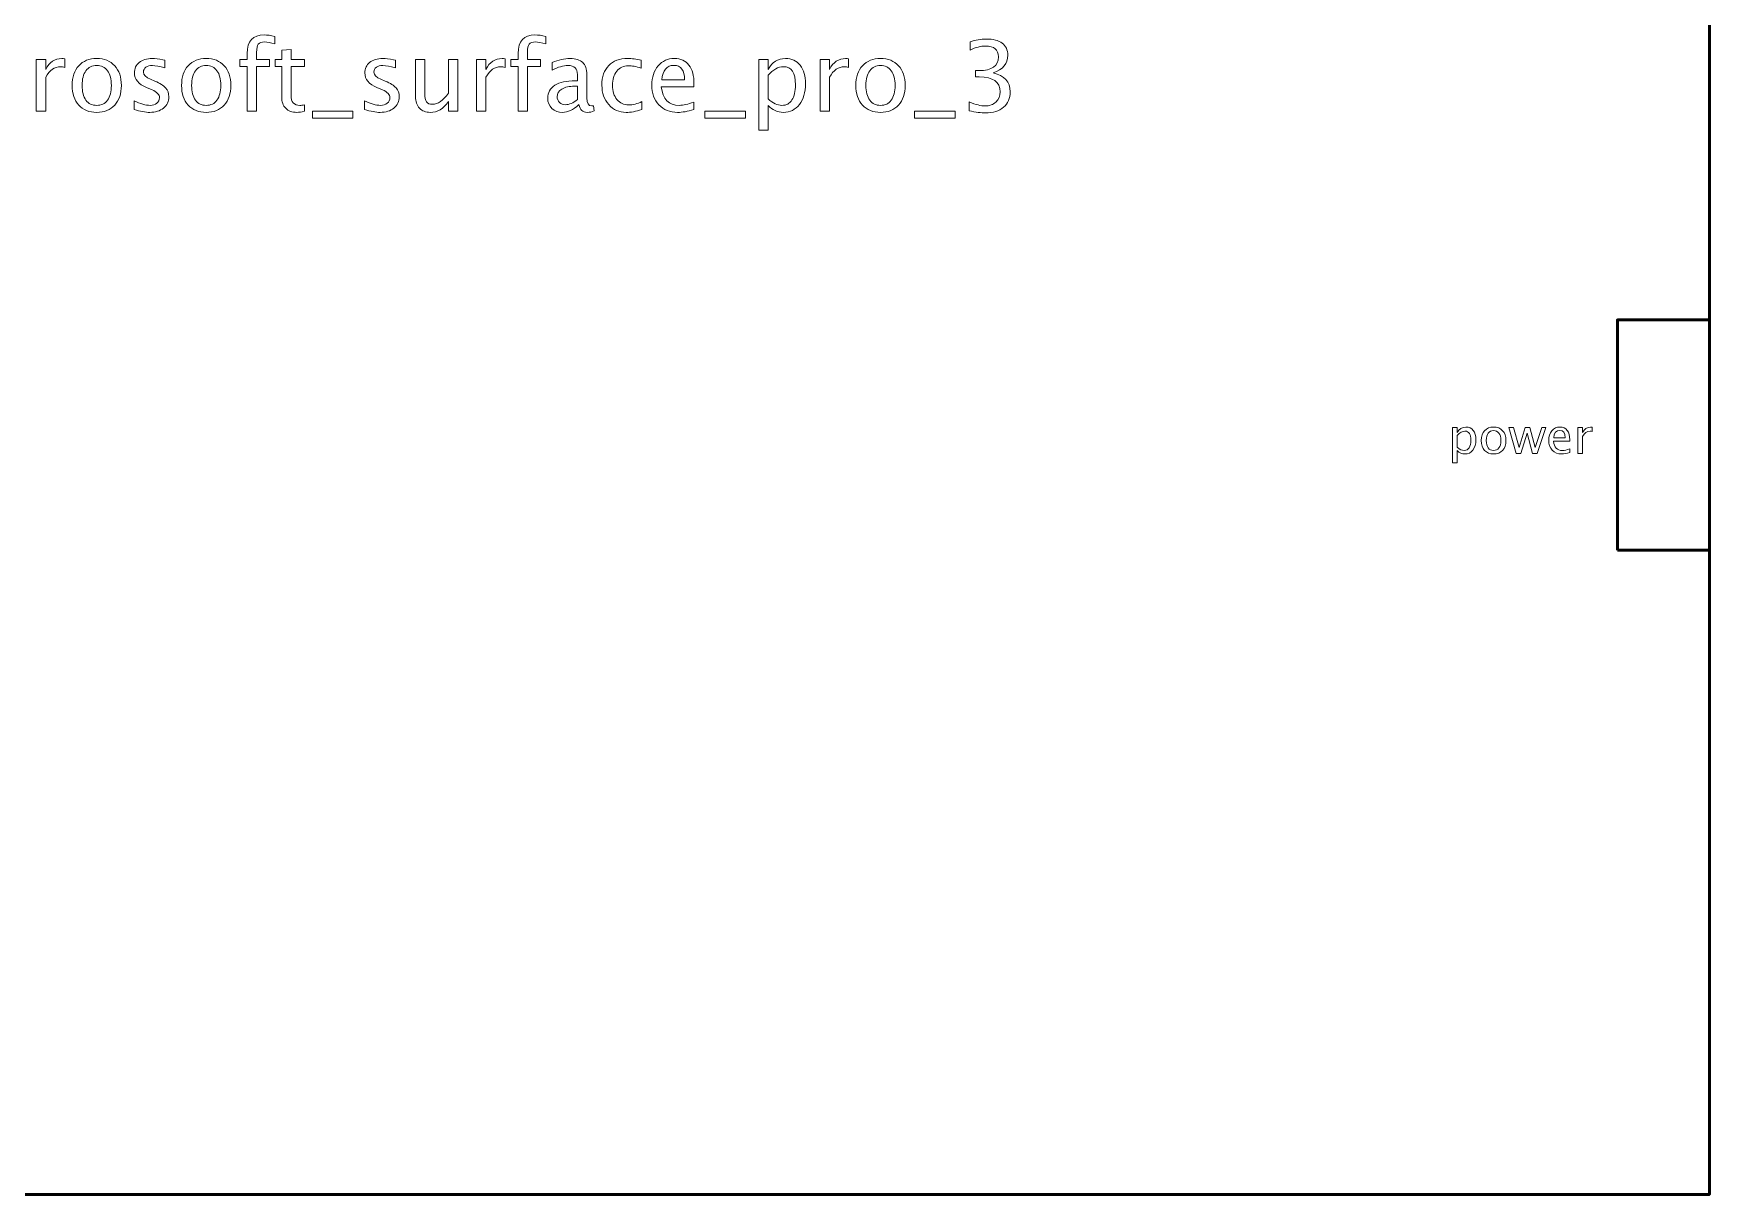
# Model space of a CAD drawing. Header units: centimetres. Extents: x -69 to 69, y -115 to 104.
# Drawn here: x 45.03 to 59.6, y -25.05 to -14.96 of the extents above; entities that cross this region are included whole.
import ezdxf

# ---------------------------------------------------------------- set-up
doc = ezdxf.new("R2010")
doc.units = ezdxf.units.CM
doc.header["$MEASUREMENT"] = 0
doc.layers.add('Layer 1', color=7, linetype='Continuous')

msp = doc.modelspace()

# ---------------------------------------------------------------- linework, layer by layer
at = {"layer": 'Layer 1', "color": 30, "lineweight": 53}
for points in [[(30.4, -25.05), (59.6, -25.05), (59.6, -4.95), (30.4, -4.95), (30.4, -25.05)], [(58.8, -19.45), (59.6, -19.45), (59.6, -17.45), (58.8, -17.45), (58.8, -19.45)]]:
    msp.add_lwpolyline(points, close=True, dxfattribs=at)
at = {"layer": 'Layer 1', "color": 30, "lineweight": 9}
for points, knots in [([(46.88893, -15.63724), (46.88893, -15.63724), (46.88893, -15.24947), (46.88893, -15.24947), (46.88893, -15.24947), (46.88893, -15.24947), (46.82529, -15.24947), (46.82529, -15.24947), (46.82529, -15.24947), (46.82529, -15.24947), (46.82529, -15.1885), (46.82529, -15.1885), (46.82529, -15.1885), (46.82529, -15.1885), (46.88893, -15.1885), (46.88893, -15.1885), (46.88893, -15.1885), (46.88893, -15.1885), (46.88893, -15.13474), (46.88893, -15.13474), (46.88893, -15.13474), (46.88893, -15.02778), (46.93776, -14.9743), (47.0354, -14.9743), (47.0354, -14.9743), (47.06278, -14.9743), (47.09382, -14.97881), (47.12854, -14.98784), (47.12854, -14.98784), (47.12854, -14.98784), (47.12854, -15.05304), (47.12854, -15.05304), (47.12854, -15.05304), (47.09171, -15.04118), (47.06222, -15.03526), (47.04006, -15.03526), (47.04006, -15.03526), (47.01311, -15.03526), (46.99476, -15.04161), (46.98503, -15.05445), (46.98503, -15.05445), (46.97515, -15.06729), (46.97021, -15.09114), (46.97021, -15.12599), (46.97021, -15.12599), (46.97021, -15.12599), (46.97021, -15.1885), (46.97021, -15.1885), (46.97021, -15.1885), (46.97021, -15.1885), (47.08296, -15.1885), (47.08296, -15.1885), (47.08296, -15.1885), (47.08296, -15.1885), (47.08296, -15.24947), (47.08296, -15.24947), (47.08296, -15.24947), (47.08296, -15.24947), (46.97021, -15.24947), (46.97021, -15.24947), (46.97021, -15.24947), (46.97021, -15.24947), (46.97021, -15.63724), (46.97021, -15.63724), (46.97021, -15.63724), (46.97021, -15.63724), (46.88893, -15.63724), (46.88893, -15.63724)], [0, 0, 0, 0, 0.05555556, 0.05555556, 0.05555556, 0.05555556, 0.11111111, 0.11111111, 0.11111111, 0.11111111, 0.16666667, 0.16666667, 0.16666667, 0.16666667, 0.22222222, 0.22222222, 0.22222222, 0.22222222, 0.27777778, 0.27777778, 0.27777778, 0.27777778, 0.33333333, 0.33333333, 0.33333333, 0.33333333, 0.38888889, 0.38888889, 0.38888889, 0.38888889, 0.44444444, 0.44444444, 0.44444444, 0.44444444, 0.5, 0.5, 0.5, 0.5, 0.55555556, 0.55555556, 0.55555556, 0.55555556, 0.61111111, 0.61111111, 0.61111111, 0.61111111, 0.66666667, 0.66666667, 0.66666667, 0.66666667, 0.72222222, 0.72222222, 0.72222222, 0.72222222, 0.77777778, 0.77777778, 0.77777778, 0.77777778, 0.83333333, 0.83333333, 0.83333333, 0.83333333, 0.88888889, 0.88888889, 0.88888889, 0.88888889, 1, 1, 1, 1]), ([(49.2438, -15.63724), (49.2438, -15.63724), (49.2438, -15.24947), (49.2438, -15.24947), (49.2438, -15.24947), (49.2438, -15.24947), (49.18016, -15.24947), (49.18016, -15.24947), (49.18016, -15.24947), (49.18016, -15.24947), (49.18016, -15.1885), (49.18016, -15.1885), (49.18016, -15.1885), (49.18016, -15.1885), (49.2438, -15.1885), (49.2438, -15.1885), (49.2438, -15.1885), (49.2438, -15.1885), (49.2438, -15.13474), (49.2438, -15.13474), (49.2438, -15.13474), (49.2438, -15.02778), (49.29263, -14.9743), (49.39027, -14.9743), (49.39027, -14.9743), (49.41765, -14.9743), (49.44869, -14.97881), (49.48341, -14.98784), (49.48341, -14.98784), (49.48341, -14.98784), (49.48341, -15.05304), (49.48341, -15.05304), (49.48341, -15.05304), (49.44658, -15.04118), (49.41709, -15.03526), (49.39493, -15.03526), (49.39493, -15.03526), (49.36798, -15.03526), (49.34963, -15.04161), (49.3399, -15.05445), (49.3399, -15.05445), (49.33002, -15.06729), (49.32508, -15.09114), (49.32508, -15.12599), (49.32508, -15.12599), (49.32508, -15.12599), (49.32508, -15.1885), (49.32508, -15.1885), (49.32508, -15.1885), (49.32508, -15.1885), (49.43783, -15.1885), (49.43783, -15.1885), (49.43783, -15.1885), (49.43783, -15.1885), (49.43783, -15.24947), (49.43783, -15.24947), (49.43783, -15.24947), (49.43783, -15.24947), (49.32508, -15.24947), (49.32508, -15.24947), (49.32508, -15.24947), (49.32508, -15.24947), (49.32508, -15.63724), (49.32508, -15.63724), (49.32508, -15.63724), (49.32508, -15.63724), (49.2438, -15.63724), (49.2438, -15.63724)], [0, 0, 0, 0, 0.05555556, 0.05555556, 0.05555556, 0.05555556, 0.11111111, 0.11111111, 0.11111111, 0.11111111, 0.16666667, 0.16666667, 0.16666667, 0.16666667, 0.22222222, 0.22222222, 0.22222222, 0.22222222, 0.27777778, 0.27777778, 0.27777778, 0.27777778, 0.33333333, 0.33333333, 0.33333333, 0.33333333, 0.38888889, 0.38888889, 0.38888889, 0.38888889, 0.44444444, 0.44444444, 0.44444444, 0.44444444, 0.5, 0.5, 0.5, 0.5, 0.55555556, 0.55555556, 0.55555556, 0.55555556, 0.61111111, 0.61111111, 0.61111111, 0.61111111, 0.66666667, 0.66666667, 0.66666667, 0.66666667, 0.72222222, 0.72222222, 0.72222222, 0.72222222, 0.77777778, 0.77777778, 0.77777778, 0.77777778, 0.83333333, 0.83333333, 0.83333333, 0.83333333, 0.88888889, 0.88888889, 0.88888889, 0.88888889, 1, 1, 1, 1]), ([(47.38564, -15.6371), (47.36052, -15.64401), (47.33865, -15.6474), (47.32017, -15.6474), (47.32017, -15.6474), (47.27868, -15.6474), (47.24636, -15.63555), (47.22322, -15.61184), (47.22322, -15.61184), (47.19994, -15.58813), (47.18837, -15.55525), (47.18837, -15.51306), (47.18837, -15.51306), (47.18837, -15.51306), (47.18837, -15.24947), (47.18837, -15.24947), (47.18837, -15.24947), (47.18837, -15.24947), (47.1322, -15.24947), (47.1322, -15.24947), (47.1322, -15.24947), (47.1322, -15.24947), (47.1322, -15.1885), (47.1322, -15.1885), (47.1322, -15.1885), (47.1322, -15.1885), (47.18837, -15.1885), (47.18837, -15.1885), (47.18837, -15.1885), (47.18837, -15.1885), (47.18837, -15.10737), (47.18837, -15.10737), (47.18837, -15.10737), (47.18837, -15.10737), (47.26965, -15.0996), (47.26965, -15.0996), (47.26965, -15.0996), (47.26965, -15.0996), (47.26965, -15.1885), (47.26965, -15.1885), (47.26965, -15.1885), (47.26965, -15.1885), (47.38733, -15.1885), (47.38733, -15.1885), (47.38733, -15.1885), (47.38733, -15.1885), (47.38733, -15.24947), (47.38733, -15.24947), (47.38733, -15.24947), (47.38733, -15.24947), (47.26965, -15.24947), (47.26965, -15.24947), (47.26965, -15.24947), (47.26965, -15.24947), (47.26965, -15.49839), (47.26965, -15.49839), (47.26965, -15.49839), (47.26965, -15.55709), (47.29519, -15.58644), (47.34613, -15.58644), (47.34613, -15.58644), (47.357, -15.58644), (47.37012, -15.58461), (47.38564, -15.58108), (47.38564, -15.58108), (47.38564, -15.58108), (47.38564, -15.6371), (47.38564, -15.6371)], [0, 0, 0, 0, 0.05555556, 0.05555556, 0.05555556, 0.05555556, 0.11111111, 0.11111111, 0.11111111, 0.11111111, 0.16666667, 0.16666667, 0.16666667, 0.16666667, 0.22222222, 0.22222222, 0.22222222, 0.22222222, 0.27777778, 0.27777778, 0.27777778, 0.27777778, 0.33333333, 0.33333333, 0.33333333, 0.33333333, 0.38888889, 0.38888889, 0.38888889, 0.38888889, 0.44444444, 0.44444444, 0.44444444, 0.44444444, 0.5, 0.5, 0.5, 0.5, 0.55555556, 0.55555556, 0.55555556, 0.55555556, 0.61111111, 0.61111111, 0.61111111, 0.61111111, 0.66666667, 0.66666667, 0.66666667, 0.66666667, 0.72222222, 0.72222222, 0.72222222, 0.72222222, 0.77777778, 0.77777778, 0.77777778, 0.77777778, 0.83333333, 0.83333333, 0.83333333, 0.83333333, 0.88888889, 0.88888889, 0.88888889, 0.88888889, 1, 1, 1, 1]), ([(53.1639, -15.63301), (53.1639, -15.63301), (53.1639, -15.55681), (53.1639, -15.55681), (53.1639, -15.55681), (53.22204, -15.57995), (53.26762, -15.59152), (53.30106, -15.59152), (53.30106, -15.59152), (53.34043, -15.59152), (53.37218, -15.58023), (53.39659, -15.55751), (53.39659, -15.55751), (53.42101, -15.53479), (53.43314, -15.50516), (53.43314, -15.46875), (53.43314, -15.46875), (53.43314, -15.38239), (53.37303, -15.33921), (53.2528, -15.33921), (53.2528, -15.33921), (53.2528, -15.33921), (53.22063, -15.33921), (53.22063, -15.33921), (53.22063, -15.33921), (53.22063, -15.33921), (53.22063, -15.2846), (53.22063, -15.2846), (53.22063, -15.2846), (53.22063, -15.2846), (53.24913, -15.28418), (53.24913, -15.28418), (53.24913, -15.28418), (53.36216, -15.28418), (53.41875, -15.24439), (53.41875, -15.16466), (53.41875, -15.16466), (53.41875, -15.10214), (53.38121, -15.07082), (53.30628, -15.07082), (53.30628, -15.07082), (53.26607, -15.07082), (53.22147, -15.08239), (53.17237, -15.10553), (53.17237, -15.10553), (53.17237, -15.10553), (53.17237, -15.03441), (53.17237, -15.03441), (53.17237, -15.03441), (53.22049, -15.01804), (53.26691, -15.00986), (53.3115, -15.00986), (53.3115, -15.00986), (53.37218, -15.00986), (53.41889, -15.02199), (53.45134, -15.04626), (53.45134, -15.04626), (53.4838, -15.07039), (53.50003, -15.10553), (53.50003, -15.15153), (53.50003, -15.15153), (53.50003, -15.22336), (53.45755, -15.27458), (53.37246, -15.30506), (53.37246, -15.30506), (53.4711, -15.32806), (53.52035, -15.38211), (53.52035, -15.46748), (53.52035, -15.46748), (53.52035, -15.52506), (53.5013, -15.57035), (53.46334, -15.60323), (53.46334, -15.60323), (53.42538, -15.63611), (53.37317, -15.65248), (53.30685, -15.65248), (53.30685, -15.65248), (53.26903, -15.65248), (53.22147, -15.64599), (53.1639, -15.63301)], [0, 0, 0, 0, 0.04761905, 0.04761905, 0.04761905, 0.04761905, 0.0952381, 0.0952381, 0.0952381, 0.0952381, 0.14285714, 0.14285714, 0.14285714, 0.14285714, 0.19047619, 0.19047619, 0.19047619, 0.19047619, 0.23809524, 0.23809524, 0.23809524, 0.23809524, 0.28571429, 0.28571429, 0.28571429, 0.28571429, 0.33333333, 0.33333333, 0.33333333, 0.33333333, 0.38095238, 0.38095238, 0.38095238, 0.38095238, 0.42857143, 0.42857143, 0.42857143, 0.42857143, 0.47619048, 0.47619048, 0.47619048, 0.47619048, 0.52380952, 0.52380952, 0.52380952, 0.52380952, 0.57142857, 0.57142857, 0.57142857, 0.57142857, 0.61904762, 0.61904762, 0.61904762, 0.61904762, 0.66666667, 0.66666667, 0.66666667, 0.66666667, 0.71428571, 0.71428571, 0.71428571, 0.71428571, 0.76190476, 0.76190476, 0.76190476, 0.76190476, 0.80952381, 0.80952381, 0.80952381, 0.80952381, 0.85714286, 0.85714286, 0.85714286, 0.85714286, 0.9047619, 0.9047619, 0.9047619, 0.9047619, 1, 1, 1, 1]), ([(45.05532, -15.63724), (45.05532, -15.63724), (45.05532, -15.1885), (45.05532, -15.1885), (45.05532, -15.1885), (45.05532, -15.1885), (45.1366, -15.1885), (45.1366, -15.1885), (45.1366, -15.1885), (45.1366, -15.1885), (45.1366, -15.27331), (45.1366, -15.27331), (45.1366, -15.27331), (45.16892, -15.21052), (45.21576, -15.17919), (45.27729, -15.17919), (45.27729, -15.17919), (45.28561, -15.17919), (45.29436, -15.1799), (45.30339, -15.18131), (45.30339, -15.18131), (45.30339, -15.18131), (45.30339, -15.25737), (45.30339, -15.25737), (45.30339, -15.25737), (45.28928, -15.25271), (45.27687, -15.25031), (45.26614, -15.25031), (45.26614, -15.25031), (45.21449, -15.25031), (45.17131, -15.28079), (45.1366, -15.34189), (45.1366, -15.34189), (45.1366, -15.34189), (45.1366, -15.63724), (45.1366, -15.63724), (45.1366, -15.63724), (45.1366, -15.63724), (45.05532, -15.63724), (45.05532, -15.63724)], [0, 0, 0, 0, 0.09090909, 0.09090909, 0.09090909, 0.09090909, 0.18181818, 0.18181818, 0.18181818, 0.18181818, 0.27272727, 0.27272727, 0.27272727, 0.27272727, 0.36363636, 0.36363636, 0.36363636, 0.36363636, 0.45454545, 0.45454545, 0.45454545, 0.45454545, 0.54545455, 0.54545455, 0.54545455, 0.54545455, 0.63636364, 0.63636364, 0.63636364, 0.63636364, 0.72727273, 0.72727273, 0.72727273, 0.72727273, 0.81818182, 0.81818182, 0.81818182, 0.81818182, 1, 1, 1, 1]), ([(45.5804, -15.6474), (45.5145, -15.6474), (45.46229, -15.62637), (45.4239, -15.58432), (45.4239, -15.58432), (45.38538, -15.54227), (45.36619, -15.48512), (45.36619, -15.41301), (45.36619, -15.41301), (45.36619, -15.34105), (45.38538, -15.28404), (45.4239, -15.24213), (45.4239, -15.24213), (45.46229, -15.20022), (45.5145, -15.17919), (45.5804, -15.17919), (45.5804, -15.17919), (45.6463, -15.17919), (45.69851, -15.20022), (45.73689, -15.24213), (45.73689, -15.24213), (45.77541, -15.28404), (45.79461, -15.34105), (45.79461, -15.41301), (45.79461, -15.41301), (45.79461, -15.48512), (45.77541, -15.54227), (45.73689, -15.58432), (45.73689, -15.58432), (45.69851, -15.62637), (45.6463, -15.6474), (45.5804, -15.6474)], [0, 0, 0, 0, 0.11111111, 0.11111111, 0.11111111, 0.11111111, 0.22222222, 0.22222222, 0.22222222, 0.22222222, 0.33333333, 0.33333333, 0.33333333, 0.33333333, 0.44444444, 0.44444444, 0.44444444, 0.44444444, 0.55555556, 0.55555556, 0.55555556, 0.55555556, 0.66666667, 0.66666667, 0.66666667, 0.66666667, 0.77777778, 0.77777778, 0.77777778, 0.77777778, 1, 1, 1, 1]), ([(45.58026, -15.58644), (45.62047, -15.58644), (45.6518, -15.57134), (45.6741, -15.541), (45.6741, -15.541), (45.69625, -15.5108), (45.7074, -15.46805), (45.7074, -15.41301), (45.7074, -15.41301), (45.7074, -15.35812), (45.69625, -15.31551), (45.6741, -15.28531), (45.6741, -15.28531), (45.6518, -15.25525), (45.62047, -15.24015), (45.58026, -15.24015), (45.58026, -15.24015), (45.5399, -15.24015), (45.50857, -15.25525), (45.48656, -15.28531), (45.48656, -15.28531), (45.4644, -15.31551), (45.4534, -15.35812), (45.4534, -15.41301), (45.4534, -15.41301), (45.4534, -15.46805), (45.4644, -15.5108), (45.48656, -15.541), (45.48656, -15.541), (45.50857, -15.57134), (45.5399, -15.58644), (45.58026, -15.58644)], [0, 0, 0, 0, 0.11111111, 0.11111111, 0.11111111, 0.11111111, 0.22222222, 0.22222222, 0.22222222, 0.22222222, 0.33333333, 0.33333333, 0.33333333, 0.33333333, 0.44444444, 0.44444444, 0.44444444, 0.44444444, 0.55555556, 0.55555556, 0.55555556, 0.55555556, 0.66666667, 0.66666667, 0.66666667, 0.66666667, 0.77777778, 0.77777778, 0.77777778, 0.77777778, 1, 1, 1, 1]), ([(45.9058, -15.62115), (45.9058, -15.62115), (45.9058, -15.54665), (45.9058, -15.54665), (45.9058, -15.54665), (45.959, -15.57318), (46.00515, -15.58644), (46.04452, -15.58644), (46.04452, -15.58644), (46.06794, -15.58644), (46.08741, -15.58009), (46.1028, -15.56739), (46.1028, -15.56739), (46.11818, -15.55483), (46.12594, -15.53903), (46.12594, -15.51998), (46.12594, -15.51998), (46.12594, -15.49218), (46.10435, -15.46918), (46.06117, -15.45097), (46.06117, -15.45097), (46.06117, -15.45097), (46.01361, -15.43079), (46.01361, -15.43079), (46.01361, -15.43079), (45.94348, -15.40172), (45.90834, -15.35967), (45.90834, -15.30506), (45.90834, -15.30506), (45.90834, -15.26598), (45.92217, -15.23521), (45.94983, -15.21278), (45.94983, -15.21278), (45.97749, -15.19034), (46.01545, -15.17919), (46.06357, -15.17919), (46.06357, -15.17919), (46.08854, -15.17919), (46.11959, -15.18258), (46.15642, -15.18949), (46.15642, -15.18949), (46.15642, -15.18949), (46.17335, -15.19274), (46.17335, -15.19274), (46.17335, -15.19274), (46.17335, -15.19274), (46.17335, -15.26047), (46.17335, -15.26047), (46.17335, -15.26047), (46.12805, -15.24693), (46.09193, -15.24015), (46.06498, -15.24015), (46.06498, -15.24015), (46.04127, -15.24015), (46.0225, -15.24537), (46.00825, -15.25567), (46.00825, -15.25567), (45.99414, -15.26598), (45.98708, -15.2798), (45.98708, -15.29716), (45.98708, -15.29716), (45.98708, -15.32157), (46.00684, -15.34232), (46.04649, -15.35911), (46.04649, -15.35911), (46.04649, -15.35911), (46.08558, -15.37562), (46.08558, -15.37562), (46.08558, -15.37562), (46.12989, -15.39425), (46.16122, -15.414), (46.17956, -15.43474), (46.17956, -15.43474), (46.19805, -15.45549), (46.20722, -15.48145), (46.20722, -15.5125), (46.20722, -15.5125), (46.20722, -15.55187), (46.1917, -15.58418), (46.16051, -15.60944), (46.16051, -15.60944), (46.12947, -15.6347), (46.08967, -15.6474), (46.04127, -15.6474), (46.04127, -15.6474), (46.00402, -15.6474), (45.959, -15.63865), (45.9058, -15.62115)], [0, 0, 0, 0, 0.04347826, 0.04347826, 0.04347826, 0.04347826, 0.08695652, 0.08695652, 0.08695652, 0.08695652, 0.13043478, 0.13043478, 0.13043478, 0.13043478, 0.17391304, 0.17391304, 0.17391304, 0.17391304, 0.2173913, 0.2173913, 0.2173913, 0.2173913, 0.26086957, 0.26086957, 0.26086957, 0.26086957, 0.30434783, 0.30434783, 0.30434783, 0.30434783, 0.34782609, 0.34782609, 0.34782609, 0.34782609, 0.39130435, 0.39130435, 0.39130435, 0.39130435, 0.43478261, 0.43478261, 0.43478261, 0.43478261, 0.47826087, 0.47826087, 0.47826087, 0.47826087, 0.52173913, 0.52173913, 0.52173913, 0.52173913, 0.56521739, 0.56521739, 0.56521739, 0.56521739, 0.60869565, 0.60869565, 0.60869565, 0.60869565, 0.65217391, 0.65217391, 0.65217391, 0.65217391, 0.69565217, 0.69565217, 0.69565217, 0.69565217, 0.73913043, 0.73913043, 0.73913043, 0.73913043, 0.7826087, 0.7826087, 0.7826087, 0.7826087, 0.82608696, 0.82608696, 0.82608696, 0.82608696, 0.86956522, 0.86956522, 0.86956522, 0.86956522, 0.91304348, 0.91304348, 0.91304348, 0.91304348, 1, 1, 1, 1]), ([(46.5322, -15.6474), (46.4663, -15.6474), (46.41409, -15.62637), (46.3757, -15.58432), (46.3757, -15.58432), (46.33718, -15.54227), (46.31799, -15.48512), (46.31799, -15.41301), (46.31799, -15.41301), (46.31799, -15.34105), (46.33718, -15.28404), (46.3757, -15.24213), (46.3757, -15.24213), (46.41409, -15.20022), (46.4663, -15.17919), (46.5322, -15.17919), (46.5322, -15.17919), (46.5981, -15.17919), (46.65031, -15.20022), (46.68869, -15.24213), (46.68869, -15.24213), (46.72721, -15.28404), (46.74641, -15.34105), (46.74641, -15.41301), (46.74641, -15.41301), (46.74641, -15.48512), (46.72721, -15.54227), (46.68869, -15.58432), (46.68869, -15.58432), (46.65031, -15.62637), (46.5981, -15.6474), (46.5322, -15.6474)], [0, 0, 0, 0, 0.11111111, 0.11111111, 0.11111111, 0.11111111, 0.22222222, 0.22222222, 0.22222222, 0.22222222, 0.33333333, 0.33333333, 0.33333333, 0.33333333, 0.44444444, 0.44444444, 0.44444444, 0.44444444, 0.55555556, 0.55555556, 0.55555556, 0.55555556, 0.66666667, 0.66666667, 0.66666667, 0.66666667, 0.77777778, 0.77777778, 0.77777778, 0.77777778, 1, 1, 1, 1]), ([(46.53206, -15.58644), (46.57227, -15.58644), (46.6036, -15.57134), (46.6259, -15.541), (46.6259, -15.541), (46.64805, -15.5108), (46.6592, -15.46805), (46.6592, -15.41301), (46.6592, -15.41301), (46.6592, -15.35812), (46.64805, -15.31551), (46.6259, -15.28531), (46.6259, -15.28531), (46.6036, -15.25525), (46.57227, -15.24015), (46.53206, -15.24015), (46.53206, -15.24015), (46.4917, -15.24015), (46.46037, -15.25525), (46.43836, -15.28531), (46.43836, -15.28531), (46.4162, -15.31551), (46.4052, -15.35812), (46.4052, -15.41301), (46.4052, -15.41301), (46.4052, -15.46805), (46.4162, -15.5108), (46.43836, -15.541), (46.43836, -15.541), (46.46037, -15.57134), (46.4917, -15.58644), (46.53206, -15.58644)], [0, 0, 0, 0, 0.11111111, 0.11111111, 0.11111111, 0.11111111, 0.22222222, 0.22222222, 0.22222222, 0.22222222, 0.33333333, 0.33333333, 0.33333333, 0.33333333, 0.44444444, 0.44444444, 0.44444444, 0.44444444, 0.55555556, 0.55555556, 0.55555556, 0.55555556, 0.66666667, 0.66666667, 0.66666667, 0.66666667, 0.77777778, 0.77777778, 0.77777778, 0.77777778, 1, 1, 1, 1]), ([(47.90888, -15.62115), (47.90888, -15.62115), (47.90888, -15.54665), (47.90888, -15.54665), (47.90888, -15.54665), (47.96208, -15.57318), (48.00823, -15.58644), (48.0476, -15.58644), (48.0476, -15.58644), (48.07102, -15.58644), (48.09049, -15.58009), (48.10588, -15.56739), (48.10588, -15.56739), (48.12126, -15.55483), (48.12902, -15.53903), (48.12902, -15.51998), (48.12902, -15.51998), (48.12902, -15.49218), (48.10743, -15.46918), (48.06425, -15.45097), (48.06425, -15.45097), (48.06425, -15.45097), (48.01669, -15.43079), (48.01669, -15.43079), (48.01669, -15.43079), (47.94656, -15.40172), (47.91142, -15.35967), (47.91142, -15.30506), (47.91142, -15.30506), (47.91142, -15.26598), (47.92525, -15.23521), (47.95291, -15.21278), (47.95291, -15.21278), (47.98057, -15.19034), (48.01853, -15.17919), (48.06665, -15.17919), (48.06665, -15.17919), (48.09162, -15.17919), (48.12267, -15.18258), (48.1595, -15.18949), (48.1595, -15.18949), (48.1595, -15.18949), (48.17643, -15.19274), (48.17643, -15.19274), (48.17643, -15.19274), (48.17643, -15.19274), (48.17643, -15.26047), (48.17643, -15.26047), (48.17643, -15.26047), (48.13113, -15.24693), (48.09501, -15.24015), (48.06806, -15.24015), (48.06806, -15.24015), (48.04435, -15.24015), (48.02558, -15.24537), (48.01133, -15.25567), (48.01133, -15.25567), (47.99722, -15.26598), (47.99016, -15.2798), (47.99016, -15.29716), (47.99016, -15.29716), (47.99016, -15.32157), (48.00992, -15.34232), (48.04957, -15.35911), (48.04957, -15.35911), (48.04957, -15.35911), (48.08866, -15.37562), (48.08866, -15.37562), (48.08866, -15.37562), (48.13297, -15.39425), (48.1643, -15.414), (48.18264, -15.43474), (48.18264, -15.43474), (48.20113, -15.45549), (48.2103, -15.48145), (48.2103, -15.5125), (48.2103, -15.5125), (48.2103, -15.55187), (48.19478, -15.58418), (48.16359, -15.60944), (48.16359, -15.60944), (48.13255, -15.6347), (48.09275, -15.6474), (48.04435, -15.6474), (48.04435, -15.6474), (48.0071, -15.6474), (47.96208, -15.63865), (47.90888, -15.62115)], [0, 0, 0, 0, 0.04347826, 0.04347826, 0.04347826, 0.04347826, 0.08695652, 0.08695652, 0.08695652, 0.08695652, 0.13043478, 0.13043478, 0.13043478, 0.13043478, 0.17391304, 0.17391304, 0.17391304, 0.17391304, 0.2173913, 0.2173913, 0.2173913, 0.2173913, 0.26086957, 0.26086957, 0.26086957, 0.26086957, 0.30434783, 0.30434783, 0.30434783, 0.30434783, 0.34782609, 0.34782609, 0.34782609, 0.34782609, 0.39130435, 0.39130435, 0.39130435, 0.39130435, 0.43478261, 0.43478261, 0.43478261, 0.43478261, 0.47826087, 0.47826087, 0.47826087, 0.47826087, 0.52173913, 0.52173913, 0.52173913, 0.52173913, 0.56521739, 0.56521739, 0.56521739, 0.56521739, 0.60869565, 0.60869565, 0.60869565, 0.60869565, 0.65217391, 0.65217391, 0.65217391, 0.65217391, 0.69565217, 0.69565217, 0.69565217, 0.69565217, 0.73913043, 0.73913043, 0.73913043, 0.73913043, 0.7826087, 0.7826087, 0.7826087, 0.7826087, 0.82608696, 0.82608696, 0.82608696, 0.82608696, 0.86956522, 0.86956522, 0.86956522, 0.86956522, 0.91304348, 0.91304348, 0.91304348, 0.91304348, 1, 1, 1, 1]), ([(48.63772, -15.63724), (48.63772, -15.63724), (48.63772, -15.55286), (48.63772, -15.55286), (48.63772, -15.55286), (48.5944, -15.61593), (48.54177, -15.6474), (48.47996, -15.6474), (48.47996, -15.6474), (48.44073, -15.6474), (48.40955, -15.63512), (48.3864, -15.61043), (48.3864, -15.61043), (48.36312, -15.58573), (48.35155, -15.55257), (48.35155, -15.51066), (48.35155, -15.51066), (48.35155, -15.51066), (48.35155, -15.1885), (48.35155, -15.1885), (48.35155, -15.1885), (48.35155, -15.1885), (48.43283, -15.1885), (48.43283, -15.1885), (48.43283, -15.1885), (48.43283, -15.1885), (48.43283, -15.48413), (48.43283, -15.48413), (48.43283, -15.48413), (48.43283, -15.51786), (48.43777, -15.54171), (48.44751, -15.55582), (48.44751, -15.55582), (48.45738, -15.57007), (48.47375, -15.57713), (48.49675, -15.57713), (48.49675, -15.57713), (48.54643, -15.57713), (48.59356, -15.54453), (48.63772, -15.47919), (48.63772, -15.47919), (48.63772, -15.47919), (48.63772, -15.1885), (48.63772, -15.1885), (48.63772, -15.1885), (48.63772, -15.1885), (48.71901, -15.1885), (48.71901, -15.1885), (48.71901, -15.1885), (48.71901, -15.1885), (48.71901, -15.63724), (48.71901, -15.63724), (48.71901, -15.63724), (48.71901, -15.63724), (48.63772, -15.63724), (48.63772, -15.63724)], [0, 0, 0, 0, 0.06666667, 0.06666667, 0.06666667, 0.06666667, 0.13333333, 0.13333333, 0.13333333, 0.13333333, 0.2, 0.2, 0.2, 0.2, 0.26666667, 0.26666667, 0.26666667, 0.26666667, 0.33333333, 0.33333333, 0.33333333, 0.33333333, 0.4, 0.4, 0.4, 0.4, 0.46666667, 0.46666667, 0.46666667, 0.46666667, 0.53333333, 0.53333333, 0.53333333, 0.53333333, 0.6, 0.6, 0.6, 0.6, 0.66666667, 0.66666667, 0.66666667, 0.66666667, 0.73333333, 0.73333333, 0.73333333, 0.73333333, 0.8, 0.8, 0.8, 0.8, 0.86666667, 0.86666667, 0.86666667, 0.86666667, 1, 1, 1, 1]), ([(48.88213, -15.63724), (48.88213, -15.63724), (48.88213, -15.1885), (48.88213, -15.1885), (48.88213, -15.1885), (48.88213, -15.1885), (48.96341, -15.1885), (48.96341, -15.1885), (48.96341, -15.1885), (48.96341, -15.1885), (48.96341, -15.27331), (48.96341, -15.27331), (48.96341, -15.27331), (48.99573, -15.21052), (49.04257, -15.17919), (49.1041, -15.17919), (49.1041, -15.17919), (49.11242, -15.17919), (49.12117, -15.1799), (49.1302, -15.18131), (49.1302, -15.18131), (49.1302, -15.18131), (49.1302, -15.25737), (49.1302, -15.25737), (49.1302, -15.25737), (49.11609, -15.25271), (49.10368, -15.25031), (49.09295, -15.25031), (49.09295, -15.25031), (49.0413, -15.25031), (48.99812, -15.28079), (48.96341, -15.34189), (48.96341, -15.34189), (48.96341, -15.34189), (48.96341, -15.63724), (48.96341, -15.63724), (48.96341, -15.63724), (48.96341, -15.63724), (48.88213, -15.63724), (48.88213, -15.63724)], [0, 0, 0, 0, 0.09090909, 0.09090909, 0.09090909, 0.09090909, 0.18181818, 0.18181818, 0.18181818, 0.18181818, 0.27272727, 0.27272727, 0.27272727, 0.27272727, 0.36363636, 0.36363636, 0.36363636, 0.36363636, 0.45454545, 0.45454545, 0.45454545, 0.45454545, 0.54545455, 0.54545455, 0.54545455, 0.54545455, 0.63636364, 0.63636364, 0.63636364, 0.63636364, 0.72727273, 0.72727273, 0.72727273, 0.72727273, 0.81818182, 0.81818182, 0.81818182, 0.81818182, 1, 1, 1, 1]), ([(49.77113, -15.58009), (49.72231, -15.62496), (49.67532, -15.6474), (49.63016, -15.6474), (49.63016, -15.6474), (49.59305, -15.6474), (49.56215, -15.63583), (49.53773, -15.61255), (49.53773, -15.61255), (49.51318, -15.58926), (49.5009, -15.55991), (49.5009, -15.52449), (49.5009, -15.52449), (49.5009, -15.47553), (49.52151, -15.43785), (49.56271, -15.4116), (49.56271, -15.4116), (49.60392, -15.38536), (49.66304, -15.37223), (49.74009, -15.37223), (49.74009, -15.37223), (49.74009, -15.37223), (49.75914, -15.37223), (49.75914, -15.37223), (49.75914, -15.37223), (49.75914, -15.37223), (49.75914, -15.31819), (49.75914, -15.31819), (49.75914, -15.31819), (49.75914, -15.26612), (49.73204, -15.24015), (49.67772, -15.24015), (49.67772, -15.24015), (49.63567, -15.24015), (49.58966, -15.25342), (49.53985, -15.27995), (49.53985, -15.27995), (49.53985, -15.27995), (49.53985, -15.21306), (49.53985, -15.21306), (49.53985, -15.21306), (49.5946, -15.19048), (49.64625, -15.17919), (49.69465, -15.17919), (49.69465, -15.17919), (49.74446, -15.17919), (49.78129, -15.19048), (49.80486, -15.2132), (49.80486, -15.2132), (49.82856, -15.23592), (49.84042, -15.27091), (49.84042, -15.31819), (49.84042, -15.31819), (49.84042, -15.31819), (49.84042, -15.52096), (49.84042, -15.52096), (49.84042, -15.52096), (49.84042, -15.56739), (49.85467, -15.59067), (49.88332, -15.59067), (49.88332, -15.59067), (49.88684, -15.59067), (49.89207, -15.59011), (49.89898, -15.58898), (49.89898, -15.58898), (49.89898, -15.58898), (49.90477, -15.63414), (49.90477, -15.63414), (49.90477, -15.63414), (49.88628, -15.64303), (49.86596, -15.6474), (49.84366, -15.6474), (49.84366, -15.6474), (49.8057, -15.6474), (49.78157, -15.62496), (49.77113, -15.58009)], [0, 0, 0, 0, 0.05, 0.05, 0.05, 0.05, 0.1, 0.1, 0.1, 0.1, 0.15, 0.15, 0.15, 0.15, 0.2, 0.2, 0.2, 0.2, 0.25, 0.25, 0.25, 0.25, 0.3, 0.3, 0.3, 0.3, 0.35, 0.35, 0.35, 0.35, 0.4, 0.4, 0.4, 0.4, 0.45, 0.45, 0.45, 0.45, 0.5, 0.5, 0.5, 0.5, 0.55, 0.55, 0.55, 0.55, 0.6, 0.6, 0.6, 0.6, 0.65, 0.65, 0.65, 0.65, 0.7, 0.7, 0.7, 0.7, 0.75, 0.75, 0.75, 0.75, 0.8, 0.8, 0.8, 0.8, 0.85, 0.85, 0.85, 0.85, 0.9, 0.9, 0.9, 0.9, 1, 1, 1, 1]), ([(50.31892, -15.62369), (50.26629, -15.6395), (50.22085, -15.6474), (50.18261, -15.6474), (50.18261, -15.6474), (50.12193, -15.6474), (50.0717, -15.62496), (50.03176, -15.58023), (50.03176, -15.58023), (49.99183, -15.53536), (49.97179, -15.47877), (49.97179, -15.41061), (49.97179, -15.41061), (49.97179, -15.3378), (49.99155, -15.28093), (50.03106, -15.24029), (50.03106, -15.24029), (50.07057, -15.19951), (50.12574, -15.17919), (50.19658, -15.17919), (50.19658, -15.17919), (50.23144, -15.17919), (50.27066, -15.18399), (50.31384, -15.19358), (50.31384, -15.19358), (50.31384, -15.19358), (50.31384, -15.26217), (50.31384, -15.26217), (50.31384, -15.26217), (50.26798, -15.24862), (50.23059, -15.24185), (50.2018, -15.24185), (50.2018, -15.24185), (50.16003, -15.24185), (50.12659, -15.25751), (50.10161, -15.28869), (50.10161, -15.28869), (50.07664, -15.31988), (50.06408, -15.36151), (50.06408, -15.41344), (50.06408, -15.41344), (50.06408, -15.46381), (50.07706, -15.50445), (50.10288, -15.53564), (50.10288, -15.53564), (50.12871, -15.56668), (50.16243, -15.58221), (50.20434, -15.58221), (50.20434, -15.58221), (50.24145, -15.58221), (50.27955, -15.57261), (50.31892, -15.55342), (50.31892, -15.55342), (50.31892, -15.55342), (50.31892, -15.62369), (50.31892, -15.62369)], [0, 0, 0, 0, 0.06666667, 0.06666667, 0.06666667, 0.06666667, 0.13333333, 0.13333333, 0.13333333, 0.13333333, 0.2, 0.2, 0.2, 0.2, 0.26666667, 0.26666667, 0.26666667, 0.26666667, 0.33333333, 0.33333333, 0.33333333, 0.33333333, 0.4, 0.4, 0.4, 0.4, 0.46666667, 0.46666667, 0.46666667, 0.46666667, 0.53333333, 0.53333333, 0.53333333, 0.53333333, 0.6, 0.6, 0.6, 0.6, 0.66666667, 0.66666667, 0.66666667, 0.66666667, 0.73333333, 0.73333333, 0.73333333, 0.73333333, 0.8, 0.8, 0.8, 0.8, 0.86666667, 0.86666667, 0.86666667, 0.86666667, 1, 1, 1, 1]), ([(50.77034, -15.62285), (50.71573, -15.63922), (50.66903, -15.6474), (50.63008, -15.6474), (50.63008, -15.6474), (50.56362, -15.6474), (50.50957, -15.62539), (50.46794, -15.5815), (50.46794, -15.5815), (50.42631, -15.53762), (50.40543, -15.48075), (50.40543, -15.41076), (50.40543, -15.41076), (50.40543, -15.34288), (50.42377, -15.28714), (50.4606, -15.24354), (50.4606, -15.24354), (50.49743, -15.20008), (50.54457, -15.17834), (50.602, -15.17834), (50.602, -15.17834), (50.65633, -15.17834), (50.69838, -15.19768), (50.72801, -15.23634), (50.72801, -15.23634), (50.75764, -15.27501), (50.77246, -15.32976), (50.77246, -15.40074), (50.77246, -15.40074), (50.77246, -15.40074), (50.77204, -15.42557), (50.77204, -15.42557), (50.77204, -15.42557), (50.77204, -15.42557), (50.4884, -15.42557), (50.4884, -15.42557), (50.4884, -15.42557), (50.50026, -15.53282), (50.55261, -15.58644), (50.64532, -15.58644), (50.64532, -15.58644), (50.67933, -15.58644), (50.72096, -15.57684), (50.77034, -15.55765), (50.77034, -15.55765), (50.77034, -15.55765), (50.77034, -15.62285), (50.77034, -15.62285)], [0, 0, 0, 0, 0.07692308, 0.07692308, 0.07692308, 0.07692308, 0.15384615, 0.15384615, 0.15384615, 0.15384615, 0.23076923, 0.23076923, 0.23076923, 0.23076923, 0.30769231, 0.30769231, 0.30769231, 0.30769231, 0.38461538, 0.38461538, 0.38461538, 0.38461538, 0.46153846, 0.46153846, 0.46153846, 0.46153846, 0.53846154, 0.53846154, 0.53846154, 0.53846154, 0.61538462, 0.61538462, 0.61538462, 0.61538462, 0.69230769, 0.69230769, 0.69230769, 0.69230769, 0.76923077, 0.76923077, 0.76923077, 0.76923077, 0.84615385, 0.84615385, 0.84615385, 0.84615385, 1, 1, 1, 1]), ([(50.49264, -15.36461), (50.49264, -15.36461), (50.69076, -15.36461), (50.69076, -15.36461), (50.69076, -15.36461), (50.69076, -15.28107), (50.65957, -15.23931), (50.59734, -15.23931), (50.59734, -15.23931), (50.53469, -15.23931), (50.49983, -15.28107), (50.49264, -15.36461)], [0, 0, 0, 0, 0.25, 0.25, 0.25, 0.25, 0.5, 0.5, 0.5, 0.5, 1, 1, 1, 1]), ([(51.33607, -15.80065), (51.33607, -15.80065), (51.33607, -15.1885), (51.33607, -15.1885), (51.33607, -15.1885), (51.33607, -15.1885), (51.41735, -15.1885), (51.41735, -15.1885), (51.41735, -15.1885), (51.41735, -15.1885), (51.41735, -15.27331), (51.41735, -15.27331), (51.41735, -15.27331), (51.45065, -15.21052), (51.50075, -15.17919), (51.56749, -15.17919), (51.56749, -15.17919), (51.62154, -15.17919), (51.66401, -15.19881), (51.69506, -15.23818), (51.69506, -15.23818), (51.7261, -15.27755), (51.74163, -15.33131), (51.74163, -15.39947), (51.74163, -15.39947), (51.74163, -15.47369), (51.72399, -15.53366), (51.68885, -15.5791), (51.68885, -15.5791), (51.65371, -15.62468), (51.60743, -15.6474), (51.55014, -15.6474), (51.55014, -15.6474), (51.49694, -15.6474), (51.45263, -15.62708), (51.41735, -15.5863), (51.41735, -15.5863), (51.41735, -15.5863), (51.41735, -15.80065), (51.41735, -15.80065), (51.41735, -15.80065), (51.41735, -15.80065), (51.33607, -15.80065), (51.33607, -15.80065)], [0, 0, 0, 0, 0.08333333, 0.08333333, 0.08333333, 0.08333333, 0.16666667, 0.16666667, 0.16666667, 0.16666667, 0.25, 0.25, 0.25, 0.25, 0.33333333, 0.33333333, 0.33333333, 0.33333333, 0.41666667, 0.41666667, 0.41666667, 0.41666667, 0.5, 0.5, 0.5, 0.5, 0.58333333, 0.58333333, 0.58333333, 0.58333333, 0.66666667, 0.66666667, 0.66666667, 0.66666667, 0.75, 0.75, 0.75, 0.75, 0.83333333, 0.83333333, 0.83333333, 0.83333333, 1, 1, 1, 1]), ([(51.41735, -15.53028), (51.45926, -15.56767), (51.4992, -15.58644), (51.53715, -15.58644), (51.53715, -15.58644), (51.57455, -15.58644), (51.60348, -15.57078), (51.6238, -15.53959), (51.6238, -15.53959), (51.64426, -15.50841), (51.65442, -15.46452), (51.65442, -15.40779), (51.65442, -15.40779), (51.65442, -15.30281), (51.6197, -15.25031), (51.55028, -15.25031), (51.55028, -15.25031), (51.50484, -15.25031), (51.46053, -15.27487), (51.41735, -15.32411), (51.41735, -15.32411), (51.41735, -15.32411), (51.41735, -15.53028), (51.41735, -15.53028)], [0, 0, 0, 0, 0.14285714, 0.14285714, 0.14285714, 0.14285714, 0.28571429, 0.28571429, 0.28571429, 0.28571429, 0.42857143, 0.42857143, 0.42857143, 0.42857143, 0.57142857, 0.57142857, 0.57142857, 0.57142857, 0.71428571, 0.71428571, 0.71428571, 0.71428571, 1, 1, 1, 1]), ([(51.86891, -15.63724), (51.86891, -15.63724), (51.86891, -15.1885), (51.86891, -15.1885), (51.86891, -15.1885), (51.86891, -15.1885), (51.95019, -15.1885), (51.95019, -15.1885), (51.95019, -15.1885), (51.95019, -15.1885), (51.95019, -15.27331), (51.95019, -15.27331), (51.95019, -15.27331), (51.98251, -15.21052), (52.02935, -15.17919), (52.09088, -15.17919), (52.09088, -15.17919), (52.0992, -15.17919), (52.10795, -15.1799), (52.11698, -15.18131), (52.11698, -15.18131), (52.11698, -15.18131), (52.11698, -15.25737), (52.11698, -15.25737), (52.11698, -15.25737), (52.10287, -15.25271), (52.09046, -15.25031), (52.07973, -15.25031), (52.07973, -15.25031), (52.02808, -15.25031), (51.9849, -15.28079), (51.95019, -15.34189), (51.95019, -15.34189), (51.95019, -15.34189), (51.95019, -15.63724), (51.95019, -15.63724), (51.95019, -15.63724), (51.95019, -15.63724), (51.86891, -15.63724), (51.86891, -15.63724)], [0, 0, 0, 0, 0.09090909, 0.09090909, 0.09090909, 0.09090909, 0.18181818, 0.18181818, 0.18181818, 0.18181818, 0.27272727, 0.27272727, 0.27272727, 0.27272727, 0.36363636, 0.36363636, 0.36363636, 0.36363636, 0.45454545, 0.45454545, 0.45454545, 0.45454545, 0.54545455, 0.54545455, 0.54545455, 0.54545455, 0.63636364, 0.63636364, 0.63636364, 0.63636364, 0.72727273, 0.72727273, 0.72727273, 0.72727273, 0.81818182, 0.81818182, 0.81818182, 0.81818182, 1, 1, 1, 1]), ([(52.39399, -15.6474), (52.32809, -15.6474), (52.27588, -15.62637), (52.23749, -15.58432), (52.23749, -15.58432), (52.19897, -15.54227), (52.17978, -15.48512), (52.17978, -15.41301), (52.17978, -15.41301), (52.17978, -15.34105), (52.19897, -15.28404), (52.23749, -15.24213), (52.23749, -15.24213), (52.27588, -15.20022), (52.32809, -15.17919), (52.39399, -15.17919), (52.39399, -15.17919), (52.45989, -15.17919), (52.5121, -15.20022), (52.55048, -15.24213), (52.55048, -15.24213), (52.589, -15.28404), (52.6082, -15.34105), (52.6082, -15.41301), (52.6082, -15.41301), (52.6082, -15.48512), (52.589, -15.54227), (52.55048, -15.58432), (52.55048, -15.58432), (52.5121, -15.62637), (52.45989, -15.6474), (52.39399, -15.6474)], [0, 0, 0, 0, 0.11111111, 0.11111111, 0.11111111, 0.11111111, 0.22222222, 0.22222222, 0.22222222, 0.22222222, 0.33333333, 0.33333333, 0.33333333, 0.33333333, 0.44444444, 0.44444444, 0.44444444, 0.44444444, 0.55555556, 0.55555556, 0.55555556, 0.55555556, 0.66666667, 0.66666667, 0.66666667, 0.66666667, 0.77777778, 0.77777778, 0.77777778, 0.77777778, 1, 1, 1, 1]), ([(52.39385, -15.58644), (52.43406, -15.58644), (52.46539, -15.57134), (52.48769, -15.541), (52.48769, -15.541), (52.50984, -15.5108), (52.52099, -15.46805), (52.52099, -15.41301), (52.52099, -15.41301), (52.52099, -15.35812), (52.50984, -15.31551), (52.48769, -15.28531), (52.48769, -15.28531), (52.46539, -15.25525), (52.43406, -15.24015), (52.39385, -15.24015), (52.39385, -15.24015), (52.35349, -15.24015), (52.32216, -15.25525), (52.30015, -15.28531), (52.30015, -15.28531), (52.27799, -15.31551), (52.26699, -15.35812), (52.26699, -15.41301), (52.26699, -15.41301), (52.26699, -15.46805), (52.27799, -15.5108), (52.30015, -15.541), (52.30015, -15.541), (52.32216, -15.57134), (52.35349, -15.58644), (52.39385, -15.58644)], [0, 0, 0, 0, 0.11111111, 0.11111111, 0.11111111, 0.11111111, 0.22222222, 0.22222222, 0.22222222, 0.22222222, 0.33333333, 0.33333333, 0.33333333, 0.33333333, 0.44444444, 0.44444444, 0.44444444, 0.44444444, 0.55555556, 0.55555556, 0.55555556, 0.55555556, 0.66666667, 0.66666667, 0.66666667, 0.66666667, 0.77777778, 0.77777778, 0.77777778, 0.77777778, 1, 1, 1, 1]), ([(49.75914, -15.53578), (49.75914, -15.53578), (49.75914, -15.42049), (49.75914, -15.42049), (49.75914, -15.42049), (49.75914, -15.42049), (49.73303, -15.41965), (49.73303, -15.41965), (49.73303, -15.41965), (49.68788, -15.41965), (49.65147, -15.42797), (49.62367, -15.44462), (49.62367, -15.44462), (49.59601, -15.46141), (49.58218, -15.48357), (49.58218, -15.51123), (49.58218, -15.51123), (49.58218, -15.53056), (49.5891, -15.54693), (49.60279, -15.56033), (49.60279, -15.56033), (49.61662, -15.57374), (49.63341, -15.58051), (49.6533, -15.58051), (49.6533, -15.58051), (49.68717, -15.58051), (49.72245, -15.56556), (49.75914, -15.53578)], [0, 0, 0, 0, 0.125, 0.125, 0.125, 0.125, 0.25, 0.25, 0.25, 0.25, 0.375, 0.375, 0.375, 0.375, 0.5, 0.5, 0.5, 0.5, 0.625, 0.625, 0.625, 0.625, 0.75, 0.75, 0.75, 0.75, 1, 1, 1, 1]), ([(47.45591, -15.6982), (47.45591, -15.6982), (47.45591, -15.63724), (47.45591, -15.63724), (47.45591, -15.63724), (47.45591, -15.63724), (47.80812, -15.63724), (47.80812, -15.63724), (47.80812, -15.63724), (47.80812, -15.63724), (47.80812, -15.6982), (47.80812, -15.6982), (47.80812, -15.6982), (47.80812, -15.6982), (47.45591, -15.6982), (47.45591, -15.6982)], [0, 0, 0, 0, 0.2, 0.2, 0.2, 0.2, 0.4, 0.4, 0.4, 0.4, 0.6, 0.6, 0.6, 0.6, 1, 1, 1, 1]), ([(50.86701, -15.6982), (50.86701, -15.6982), (50.86701, -15.63724), (50.86701, -15.63724), (50.86701, -15.63724), (50.86701, -15.63724), (51.21922, -15.63724), (51.21922, -15.63724), (51.21922, -15.63724), (51.21922, -15.63724), (51.21922, -15.6982), (51.21922, -15.6982), (51.21922, -15.6982), (51.21922, -15.6982), (50.86701, -15.6982), (50.86701, -15.6982)], [0, 0, 0, 0, 0.2, 0.2, 0.2, 0.2, 0.4, 0.4, 0.4, 0.4, 0.6, 0.6, 0.6, 0.6, 1, 1, 1, 1]), ([(52.68976, -15.6982), (52.68976, -15.6982), (52.68976, -15.63724), (52.68976, -15.63724), (52.68976, -15.63724), (52.68976, -15.63724), (53.04197, -15.63724), (53.04197, -15.63724), (53.04197, -15.63724), (53.04197, -15.63724), (53.04197, -15.6982), (53.04197, -15.6982), (53.04197, -15.6982), (53.04197, -15.6982), (52.68976, -15.6982), (52.68976, -15.6982)], [0, 0, 0, 0, 0.2, 0.2, 0.2, 0.2, 0.4, 0.4, 0.4, 0.4, 0.6, 0.6, 0.6, 0.6, 1, 1, 1, 1]), ([(57.36744, -18.69235), (57.36744, -18.69235), (57.36744, -18.38629), (57.36744, -18.38629), (57.36744, -18.38629), (57.36744, -18.38629), (57.40808, -18.38629), (57.40808, -18.38629), (57.40808, -18.38629), (57.40808, -18.38629), (57.40808, -18.42869), (57.40808, -18.42869), (57.40808, -18.42869), (57.42473, -18.39729), (57.44978, -18.38163), (57.48315, -18.38163), (57.48315, -18.38163), (57.51017, -18.38163), (57.53141, -18.39144), (57.54693, -18.41112), (57.54693, -18.41112), (57.56245, -18.43081), (57.57021, -18.45769), (57.57021, -18.49176), (57.57021, -18.49176), (57.57021, -18.52888), (57.5614, -18.55886), (57.54383, -18.58158), (57.54383, -18.58158), (57.52626, -18.60437), (57.50312, -18.61573), (57.47447, -18.61573), (57.47447, -18.61573), (57.44787, -18.61573), (57.42572, -18.60557), (57.40808, -18.58518), (57.40808, -18.58518), (57.40808, -18.58518), (57.40808, -18.69235), (57.40808, -18.69235), (57.40808, -18.69235), (57.40808, -18.69235), (57.36744, -18.69235), (57.36744, -18.69235)], [0, 0, 0, 0, 0.08333333, 0.08333333, 0.08333333, 0.08333333, 0.16666667, 0.16666667, 0.16666667, 0.16666667, 0.25, 0.25, 0.25, 0.25, 0.33333333, 0.33333333, 0.33333333, 0.33333333, 0.41666667, 0.41666667, 0.41666667, 0.41666667, 0.5, 0.5, 0.5, 0.5, 0.58333333, 0.58333333, 0.58333333, 0.58333333, 0.66666667, 0.66666667, 0.66666667, 0.66666667, 0.75, 0.75, 0.75, 0.75, 0.83333333, 0.83333333, 0.83333333, 0.83333333, 1, 1, 1, 1]), ([(57.40808, -18.55717), (57.42903, -18.57587), (57.449, -18.58525), (57.46798, -18.58525), (57.46798, -18.58525), (57.48668, -18.58525), (57.50114, -18.57742), (57.5113, -18.56183), (57.5113, -18.56183), (57.52153, -18.54623), (57.52661, -18.52429), (57.52661, -18.49593), (57.52661, -18.49593), (57.52661, -18.44343), (57.50926, -18.41719), (57.47454, -18.41719), (57.47454, -18.41719), (57.45182, -18.41719), (57.42967, -18.42946), (57.40808, -18.45409), (57.40808, -18.45409), (57.40808, -18.45409), (57.40808, -18.55717), (57.40808, -18.55717)], [0, 0, 0, 0, 0.14285714, 0.14285714, 0.14285714, 0.14285714, 0.28571429, 0.28571429, 0.28571429, 0.28571429, 0.42857143, 0.42857143, 0.42857143, 0.42857143, 0.57142857, 0.57142857, 0.57142857, 0.57142857, 0.71428571, 0.71428571, 0.71428571, 0.71428571, 1, 1, 1, 1]), ([(57.72318, -18.61573), (57.69023, -18.61573), (57.66413, -18.60522), (57.64494, -18.58419), (57.64494, -18.58419), (57.62568, -18.56317), (57.61608, -18.53459), (57.61608, -18.49854), (57.61608, -18.49854), (57.61608, -18.46256), (57.62568, -18.43405), (57.64494, -18.4131), (57.64494, -18.4131), (57.66413, -18.39214), (57.69023, -18.38163), (57.72318, -18.38163), (57.72318, -18.38163), (57.75613, -18.38163), (57.78224, -18.39214), (57.80143, -18.4131), (57.80143, -18.4131), (57.82069, -18.43405), (57.83028, -18.46256), (57.83028, -18.49854), (57.83028, -18.49854), (57.83028, -18.53459), (57.82069, -18.56317), (57.80143, -18.58419), (57.80143, -18.58419), (57.78224, -18.60522), (57.75613, -18.61573), (57.72318, -18.61573)], [0, 0, 0, 0, 0.11111111, 0.11111111, 0.11111111, 0.11111111, 0.22222222, 0.22222222, 0.22222222, 0.22222222, 0.33333333, 0.33333333, 0.33333333, 0.33333333, 0.44444444, 0.44444444, 0.44444444, 0.44444444, 0.55555556, 0.55555556, 0.55555556, 0.55555556, 0.66666667, 0.66666667, 0.66666667, 0.66666667, 0.77777778, 0.77777778, 0.77777778, 0.77777778, 1, 1, 1, 1]), ([(57.72311, -18.58525), (57.74322, -18.58525), (57.75888, -18.5777), (57.77003, -18.56253), (57.77003, -18.56253), (57.78111, -18.54743), (57.78668, -18.52605), (57.78668, -18.49854), (57.78668, -18.49854), (57.78668, -18.47109), (57.78111, -18.44978), (57.77003, -18.43469), (57.77003, -18.43469), (57.75888, -18.41966), (57.74322, -18.41211), (57.72311, -18.41211), (57.72311, -18.41211), (57.70293, -18.41211), (57.68727, -18.41966), (57.67626, -18.43469), (57.67626, -18.43469), (57.66519, -18.44978), (57.65968, -18.47109), (57.65968, -18.49854), (57.65968, -18.49854), (57.65968, -18.52605), (57.66519, -18.54743), (57.67626, -18.56253), (57.67626, -18.56253), (57.68727, -18.5777), (57.70293, -18.58525), (57.72311, -18.58525)], [0, 0, 0, 0, 0.11111111, 0.11111111, 0.11111111, 0.11111111, 0.22222222, 0.22222222, 0.22222222, 0.22222222, 0.33333333, 0.33333333, 0.33333333, 0.33333333, 0.44444444, 0.44444444, 0.44444444, 0.44444444, 0.55555556, 0.55555556, 0.55555556, 0.55555556, 0.66666667, 0.66666667, 0.66666667, 0.66666667, 0.77777778, 0.77777778, 0.77777778, 0.77777778, 1, 1, 1, 1]), ([(57.92018, -18.61065), (57.92018, -18.61065), (57.85583, -18.38629), (57.85583, -18.38629), (57.85583, -18.38629), (57.85583, -18.38629), (57.89548, -18.38629), (57.89548, -18.38629), (57.89548, -18.38629), (57.89548, -18.38629), (57.9448, -18.56049), (57.9448, -18.56049), (57.9448, -18.56049), (57.9448, -18.56049), (57.998, -18.38629), (57.998, -18.38629), (57.998, -18.38629), (57.998, -18.38629), (58.03864, -18.38629), (58.03864, -18.38629), (58.03864, -18.38629), (58.03864, -18.38629), (58.08542, -18.5602), (58.08542, -18.5602), (58.08542, -18.5602), (58.08542, -18.5602), (58.142, -18.38629), (58.142, -18.38629), (58.142, -18.38629), (58.142, -18.38629), (58.17671, -18.38629), (58.17671, -18.38629), (58.17671, -18.38629), (58.17671, -18.38629), (58.10348, -18.61065), (58.10348, -18.61065), (58.10348, -18.61065), (58.10348, -18.61065), (58.06284, -18.61065), (58.06284, -18.61065), (58.06284, -18.61065), (58.06284, -18.61065), (58.01472, -18.43567), (58.01472, -18.43567), (58.01472, -18.43567), (58.01472, -18.43567), (57.96082, -18.61065), (57.96082, -18.61065), (57.96082, -18.61065), (57.96082, -18.61065), (57.92018, -18.61065), (57.92018, -18.61065)], [0, 0, 0, 0, 0.07142857, 0.07142857, 0.07142857, 0.07142857, 0.14285714, 0.14285714, 0.14285714, 0.14285714, 0.21428571, 0.21428571, 0.21428571, 0.21428571, 0.28571429, 0.28571429, 0.28571429, 0.28571429, 0.35714286, 0.35714286, 0.35714286, 0.35714286, 0.42857143, 0.42857143, 0.42857143, 0.42857143, 0.5, 0.5, 0.5, 0.5, 0.57142857, 0.57142857, 0.57142857, 0.57142857, 0.64285714, 0.64285714, 0.64285714, 0.64285714, 0.71428571, 0.71428571, 0.71428571, 0.71428571, 0.78571429, 0.78571429, 0.78571429, 0.78571429, 0.85714286, 0.85714286, 0.85714286, 0.85714286, 1, 1, 1, 1]), ([(58.38479, -18.60345), (58.35748, -18.61164), (58.33413, -18.61573), (58.31465, -18.61573), (58.31465, -18.61573), (58.28142, -18.61573), (58.2544, -18.60472), (58.23359, -18.58278), (58.23359, -18.58278), (58.21277, -18.56084), (58.20233, -18.5324), (58.20233, -18.49741), (58.20233, -18.49741), (58.20233, -18.46347), (58.2115, -18.4356), (58.22992, -18.4138), (58.22992, -18.4138), (58.24833, -18.39207), (58.2719, -18.38121), (58.30061, -18.38121), (58.30061, -18.38121), (58.32778, -18.38121), (58.3488, -18.39087), (58.36362, -18.4102), (58.36362, -18.4102), (58.37844, -18.42954), (58.38584, -18.45691), (58.38584, -18.4924), (58.38584, -18.4924), (58.38584, -18.4924), (58.38563, -18.50482), (58.38563, -18.50482), (58.38563, -18.50482), (58.38563, -18.50482), (58.24382, -18.50482), (58.24382, -18.50482), (58.24382, -18.50482), (58.24974, -18.55844), (58.27592, -18.58525), (58.32227, -18.58525), (58.32227, -18.58525), (58.33928, -18.58525), (58.36009, -18.58045), (58.38479, -18.57086), (58.38479, -18.57086), (58.38479, -18.57086), (58.38479, -18.60345), (58.38479, -18.60345)], [0, 0, 0, 0, 0.07692308, 0.07692308, 0.07692308, 0.07692308, 0.15384615, 0.15384615, 0.15384615, 0.15384615, 0.23076923, 0.23076923, 0.23076923, 0.23076923, 0.30769231, 0.30769231, 0.30769231, 0.30769231, 0.38461538, 0.38461538, 0.38461538, 0.38461538, 0.46153846, 0.46153846, 0.46153846, 0.46153846, 0.53846154, 0.53846154, 0.53846154, 0.53846154, 0.61538462, 0.61538462, 0.61538462, 0.61538462, 0.69230769, 0.69230769, 0.69230769, 0.69230769, 0.76923077, 0.76923077, 0.76923077, 0.76923077, 0.84615385, 0.84615385, 0.84615385, 0.84615385, 1, 1, 1, 1]), ([(58.24593, -18.47434), (58.24593, -18.47434), (58.34499, -18.47434), (58.34499, -18.47434), (58.34499, -18.47434), (58.34499, -18.43257), (58.3294, -18.41168), (58.29828, -18.41168), (58.29828, -18.41168), (58.26696, -18.41168), (58.24953, -18.43257), (58.24593, -18.47434)], [0, 0, 0, 0, 0.25, 0.25, 0.25, 0.25, 0.5, 0.5, 0.5, 0.5, 1, 1, 1, 1]), ([(58.45598, -18.61065), (58.45598, -18.61065), (58.45598, -18.38629), (58.45598, -18.38629), (58.45598, -18.38629), (58.45598, -18.38629), (58.49662, -18.38629), (58.49662, -18.38629), (58.49662, -18.38629), (58.49662, -18.38629), (58.49662, -18.42869), (58.49662, -18.42869), (58.49662, -18.42869), (58.51278, -18.39729), (58.5362, -18.38163), (58.56696, -18.38163), (58.56696, -18.38163), (58.57113, -18.38163), (58.5755, -18.38198), (58.58002, -18.38269), (58.58002, -18.38269), (58.58002, -18.38269), (58.58002, -18.42072), (58.58002, -18.42072), (58.58002, -18.42072), (58.57296, -18.41839), (58.56675, -18.41719), (58.56139, -18.41719), (58.56139, -18.41719), (58.53557, -18.41719), (58.51398, -18.43243), (58.49662, -18.46298), (58.49662, -18.46298), (58.49662, -18.46298), (58.49662, -18.61065), (58.49662, -18.61065), (58.49662, -18.61065), (58.49662, -18.61065), (58.45598, -18.61065), (58.45598, -18.61065)], [0, 0, 0, 0, 0.09090909, 0.09090909, 0.09090909, 0.09090909, 0.18181818, 0.18181818, 0.18181818, 0.18181818, 0.27272727, 0.27272727, 0.27272727, 0.27272727, 0.36363636, 0.36363636, 0.36363636, 0.36363636, 0.45454545, 0.45454545, 0.45454545, 0.45454545, 0.54545455, 0.54545455, 0.54545455, 0.54545455, 0.63636364, 0.63636364, 0.63636364, 0.63636364, 0.72727273, 0.72727273, 0.72727273, 0.72727273, 0.81818182, 0.81818182, 0.81818182, 0.81818182, 1, 1, 1, 1])]:
    msp.add_open_spline(points, degree=3, knots=knots, dxfattribs=at)

doc.saveas('drawing.dxf')
